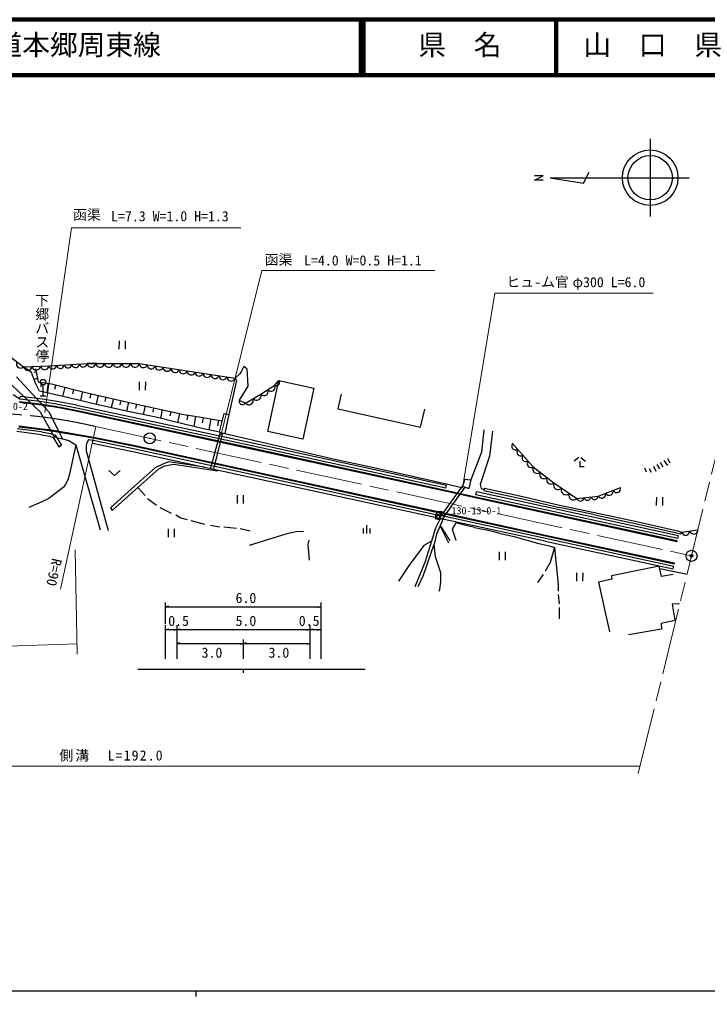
# Model space of a CAD drawing. Units: millimetres, scale not verified. Extents: x 40000 to 680000, y 20000 to 380000.
# Drawn here: x 236250 to 360252, y 204000 to 380000 of the extents above; entities that cross this region are included whole.
import ezdxf
from ezdxf.enums import TextEntityAlignment as Align

# ---------------------------------------------------------------- set-up
doc = ezdxf.new("R2010")
doc.units = ezdxf.units.MM
doc.header["$LTSCALE"] = 1000
doc.header["$PDMODE"] = 32
doc.header["$PDSIZE"] = 500
doc.linetypes.add('CHAIN', pattern=[18.5, 12, -1.5, 3.5, -1.5])
for name, color, linetype, lineweight in [('M-BGD', 7, 'Continuous', 25), ('M-BMK', 2, 'CHAIN', 13), ('M-BMK-SRVR', 3, 'Continuous', 25), ('M-OTRS', 6, 'Continuous', 25), ('M-STR-HTXT', 7, 'Continuous', 13), ('M-TTL', 2, 'Continuous', 140), ('M-TTL-BAND', 7, 'Continuous', 25), ('M-TTL-LINE', 7, 'Continuous', 50), ('M-TTL-TXT', 7, 'Continuous', 13)]:
    doc.layers.add(name, color=color, linetype=linetype, lineweight=lineweight)
doc.styles.add('@ＭＳ ゴシック', font='')
doc.styles.add('ＭＳ ゴシック', font='')
doc.styles.get('@ＭＳ ゴシック').set_extended_font_data('@MS Gothic')
doc.styles.get('ＭＳ ゴシック').set_extended_font_data('MS Gothic')

# ---------------------------------------------------------------- blocks, each defined once
blk = doc.blocks.new('BUHIN4')
at = {"layer": 'M-BGD'}
blk.add_lwpolyline([(449, -902), (623, -731), (745, -535), (856, -261), (865, -8), (827, 237), (688, 517), (515, 695), (308, 840), (22, 917), (-206, 933), (-449, 902)], dxfattribs=at)
blk = doc.blocks.new('BUHIN5')
at = {"layer": 'M-BGD'}
blk.add_lwpolyline([(454, -823), (609, -656), (715, -469), (808, -209), (806, 27), (761, 254), (621, 509), (452, 668), (254, 795), (-16, 855), (-229, 861), (-454, 823)], dxfattribs=at)
blk = doc.blocks.new('BUHIN8')
at = {"layer": 'M-BGD'}
blk.add_lwpolyline([(-627, -722), (-414, -812), (-198, -848), (83, -845), (308, -761), (509, -638), (704, -415), (797, -198), (848, 36), (811, 315), (743, 520), (627, 722)], dxfattribs=at)
blk = doc.blocks.new('BUHIN9')
at = {"layer": 'M-BGD'}
blk.add_lwpolyline([(-22, -953), (199, -887), (387, -777), (601, -596), (720, -389), (797, -166), (804, 129), (738, 355), (628, 567), (423, 758), (240, 872), (22, 953)], dxfattribs=at)
blk = doc.blocks.new('BUHIN10')
at = {"layer": 'M-BGD'}
blk.add_lwpolyline([(1, -859), (199, -794), (366, -691), (555, -523), (658, -334), (722, -132), (721, 134), (657, 336), (553, 525), (364, 692), (196, 790), (-1, 859)], dxfattribs=at)
blk = doc.blocks.new('BUHIN11')
at = {"layer": 'M-BGD'}
blk.add_lwpolyline([(-59, -977), (170, -917), (368, -812), (594, -634), (725, -426), (812, -201), (830, 102), (771, 336), (666, 558), (463, 762), (279, 885), (59, 977)], dxfattribs=at)
blk = doc.blocks.new('BUHIN12')
at = {"layer": 'M-BGD'}
blk.add_lwpolyline([(-191, -890), (28, -867), (225, -797), (458, -666), (606, -493), (718, -298), (777, -22), (755, 201), (690, 420), (532, 635), (380, 775), (191, 890)], dxfattribs=at)
blk = doc.blocks.new('BUHIN13')
at = {"layer": 'M-BGD'}
blk.add_lwpolyline([(-695, -541), (-519, -660), (-330, -731), (-75, -779), (143, -743), (347, -668), (562, -500), (685, -321), (773, -118), (790, 140), (764, 338), (695, 541)], dxfattribs=at)
blk = doc.blocks.new('BUHIN14')
at = {"layer": 'M-BGD'}
blk.add_lwpolyline([(-645, -738), (-427, -832), (-206, -869), (83, -867), (313, -782), (520, -657), (720, -428), (817, -206), (870, 34), (833, 320), (764, 531), (645, 738)], dxfattribs=at)
blk = doc.blocks.new('BUHIN15')
at = {"layer": 'M-BGD'}
blk.add_lwpolyline([(-633, -828), (-395, -911), (-158, -935), (148, -913), (386, -807), (597, -660), (793, -404), (880, -162), (920, 97), (861, 397), (773, 616), (633, 828)], dxfattribs=at)
blk = doc.blocks.new('BUHIN16')
at = {"layer": 'M-BGD'}
blk.add_lwpolyline([(40, -798), (221, -729), (371, -625), (539, -461), (626, -280), (676, -90), (664, 157), (594, 342), (490, 513), (307, 659), (146, 743), (-40, 798)], dxfattribs=at)
blk = doc.blocks.new('BUHIN17')
at = {"layer": 'M-BGD'}
blk.add_lwpolyline([(266, -864), (445, -738), (581, -583), (720, -356), (765, -134), (767, 89), (685, 357), (557, 540), (395, 699), (153, 809), (-46, 856), (-266, 864)], dxfattribs=at)
blk = doc.blocks.new('BUHIN18')
at = {"layer": 'M-BGD'}
blk.add_lwpolyline([(77, -919), (283, -832), (453, -707), (640, -511), (733, -299), (784, -78), (760, 207), (673, 417), (546, 610), (328, 773), (140, 863), (-77, 919)], dxfattribs=at)
blk = doc.blocks.new('BUHIN51')
at = {"layer": 'M-BGD'}
for p, q in [((985, 651), (-886, 780)), ((-985, -655), (885, -785))]:
    blk.add_line(p, q, dxfattribs=at)
blk = doc.blocks.new('BUHIN57')
at = {"layer": 'M-BGD'}
blk.add_lwpolyline([(-668, -1212), (586, -35), (-517, 1284)], dxfattribs=at)
blk = doc.blocks.new('BUHIN61')
at = {"layer": 'M-OTRS'}
for radius in [62.5, 54.7, 46.9, 39.1, 31.2, 23.4, 15.6, 7.8]:
    blk.add_circle((0, 0), radius, dxfattribs=at)

msp = doc.modelspace()

# ---------------------------------------------------------------- linework, layer by layer
at = {"layer": 'M-BGD'}
for p, q in [((233349, 320218), (236990, 317424)), ((236990, 317424), (241562, 317593)), ((238429, 316408), (236990, 317424)), ((239106, 317085), (239614, 314715)), ((241562, 317593), (248420, 318017)), ((250282, 318017), (248420, 318017)), ((248420, 318017), (257818, 318017)), ((257818, 318017), (275090, 315392)), ((276698, 317509), (276275, 316662)), ((277206, 317085), (276698, 317509)), ((277206, 317085), (277376, 313953)), ((235720, 315646), (241562, 309296)), ((239106, 314461), (238429, 316408)), ((239233, 316492), (238845, 316409)), ((239487, 315307), (238858, 315172)), ((275936, 316154), (275090, 315392)), ((275090, 315392), (275344, 314969)), ((276275, 316662), (275936, 316154)), ((234873, 314122), (239953, 309296)), ((239868, 313021), (239106, 314461)), ((239614, 314715), (241985, 314376)), ((240207, 314630), (240090, 313814)), ((240478, 314166), (240478, 312193)), ((241392, 314460), (241146, 312739)), ((241985, 314376), (248420, 312767)), ((242789, 314174), (242576, 313323)), ((244398, 313772), (243984, 312116)), ((246007, 313370), (245803, 312554)), ((275344, 314969), (273999, 308827)), ((277376, 313953), (275852, 311413)), ((279746, 312513), (282286, 314122)), ((281022, 305771), (283006, 314952)), ((282286, 314122), (283006, 314952)), ((283006, 314952), (289295, 313593)), ((289295, 313593), (287311, 304413)), ((236310, 311613), (235124, 312417)), ((236310, 311613), (236372, 312109)), ((239841, 311171), (236310, 311613)), ((239903, 311667), (236372, 312109)), ((244102, 312090), (239868, 313021)), ((242646, 311248), (239916, 311665)), ((239968, 312193), (240981, 312193)), ((249859, 310735), (244102, 312090)), ((247616, 312968), (247213, 311357)), ((248420, 312767), (256548, 310905)), ((249097, 312611), (248913, 311806)), ((250452, 312301), (250082, 310685)), ((251807, 311991), (251622, 311186)), ((253161, 311680), (252794, 310077)), ((276952, 310905), (279746, 312513)), ((294224, 312513), (293632, 309889)), ((239788, 310573), (236235, 310996)), ((239806, 310722), (236253, 311145)), ((239699, 311328), (240546, 310397)), ((242668, 310145), (239788, 310573)), ((242690, 310294), (239810, 310722)), ((242571, 310754), (239841, 311171)), ((246498, 310006), (242571, 310754)), ((246592, 310497), (242664, 311245)), ((246387, 309443), (242668, 310145)), ((246415, 309590), (242696, 310293)), ((277611, 303309), (246498, 310006)), ((277716, 303798), (246604, 310495)), ((255532, 309465), (249859, 310735)), ((254516, 311370), (254333, 310572)), ((255871, 311060), (255506, 309470)), ((256548, 310905), (265861, 308873)), ((257324, 310735), (257152, 309946)), ((258876, 310397), (258534, 308828)), ((260428, 310058), (260258, 309278)), ((275852, 311413), (276952, 310905)), ((275852, 311413), (276952, 310905)), ((293632, 309889), (308533, 306587)), ((308533, 306587), (309295, 309804)), ((239953, 309296), (242493, 304809)), ((241562, 309296), (244017, 304470)), ((277488, 302728), (246387, 309443)), ((277520, 302875), (246419, 309590)), ((261120, 308280), (255532, 309465)), ((263914, 307603), (261120, 308280)), ((261980, 309719), (261639, 308154)), ((263533, 309381), (263358, 308580)), ((265085, 309042), (264728, 307406)), ((265861, 308873), (268655, 308449)), ((266559, 308767), (266427, 307896)), ((267956, 308555), (267674, 306693)), ((268655, 308449), (272803, 307684)), ((269346, 308321), (269167, 307348)), ((270729, 308066), (270361, 306073)), ((272296, 305655), (273142, 309042)), ((273142, 309042), (273999, 308827)), ((273999, 308827), (273227, 305401)), ((240208, 305724), (235830, 306284)), ((236113, 306644), (240310, 306138)), ((236131, 306793), (240328, 306287)), ((240328, 306287), (242021, 306070)), ((269163, 306333), (263914, 307603)), ((272296, 305655), (269163, 306333)), ((272111, 307811), (271924, 306794)), ((240142, 305208), (235764, 305769)), ((240121, 305211), (241754, 304937)), ((240208, 305724), (241840, 305449)), ((240309, 306138), (241998, 305921)), ((241642, 304968), (242309, 304694)), ((241840, 305449), (242658, 305113)), ((241998, 305921), (249571, 304614)), ((242021, 306070), (249596, 304762)), ((242309, 304694), (243365, 303044)), ((242493, 304809), (244017, 304470)), ((242658, 305113), (243803, 303324)), ((249567, 304615), (256746, 303175)), ((249596, 304762), (256776, 303322)), ((272417, 305621), (270648, 299164)), ((271252, 299033), (272892, 305492)), ((272296, 305655), (273227, 305401)), ((273227, 305401), (282540, 303285)), ((287311, 304413), (281022, 305771)), ((319956, 306057), (319509, 302057)), ((321487, 305825), (320979, 301337)), ((243365, 303044), (243803, 303324)), ((244017, 304470), (245118, 304131)), ((245118, 304131), (246388, 303369)), ((246388, 303369), (245202, 297866)), ((246388, 303369), (250790, 288045)), ((248335, 303623), (248250, 303285)), ((248250, 303285), (248250, 302269)), ((248674, 304301), (248335, 303623)), ((249520, 304131), (248674, 304301)), ((249408, 303681), (249511, 304191)), ((249408, 303681), (256396, 302264)), ((249511, 304191), (256500, 302774)), ((256500, 302774), (284145, 296760)), ((256744, 303175), (284263, 297179)), ((256776, 303322), (284295, 297326)), ((312985, 295010), (277488, 302728)), ((313017, 295157), (277520, 302875)), ((313107, 295589), (277611, 303309)), ((313213, 296077), (277717, 303798)), ((282540, 303285), (292785, 300829)), ((325128, 303623), (328853, 299390)), ((248250, 302269), (252230, 287960)), ((256389, 302266), (284035, 296252)), ((319509, 302057), (317592, 297104)), ((320979, 301337), (319286, 296257)), ((337042, 301070), (336237, 300420)), ((337432, 301070), (338237, 300420)), ((260781, 299305), (256971, 295919)), ((260781, 299305), (262136, 299983)), ((262390, 299559), (261289, 298967)), ((262136, 299983), (263160, 300373)), ((264083, 299813), (262390, 299559)), ((263160, 300373), (269583, 299396)), ((271872, 298628), (264083, 299813)), ((292785, 300829), (299558, 299390)), ((299558, 299390), (307602, 297612)), ((328853, 299390), (332578, 296511)), ((348919, 299221), (349173, 298543)), ((350528, 299559), (350951, 298628)), ((351120, 299813), (351628, 299051)), ((351713, 300237), (352221, 299390)), ((352390, 300575), (353068, 299644)), ((353068, 300914), (353491, 300152)), ((245202, 297866), (245033, 297273)), ((261289, 298967), (257564, 295665)), ((271924, 298886), (271872, 298628)), ((307602, 297612), (313190, 296342)), ((349766, 299136), (350104, 298459)), ((244525, 296257), (244102, 295665)), ((245033, 297273), (244525, 296257)), ((252738, 292109), (256971, 295919)), ((284034, 296252), (311184, 290327)), ((284145, 296760), (311294, 290835)), ((284263, 297179), (311382, 291273)), ((284295, 297326), (311414, 291419)), ((312307, 290632), (316068, 295919)), ((312838, 290517), (316552, 295737)), ((313107, 295589), (313213, 296077)), ((313190, 296342), (315929, 295723)), ((316492, 297189), (316068, 295919)), ((316068, 295919), (317254, 295495)), ((316492, 297189), (317592, 297104)), ((317592, 297104), (317254, 295495)), ((319286, 296257), (319455, 295495)), ((332578, 296511), (336727, 293717)), ((244102, 295665), (241562, 293717)), ((257564, 295665), (252960, 291551)), ((258918, 294225), (257564, 295665)), ((318390, 293819), (312985, 295010)), ((318423, 293965), (313017, 295157)), ((354778, 286062), (318422, 293965)), ((318499, 294395), (318605, 294884)), ((354936, 286482), (318499, 294395)), ((355042, 286971), (318605, 294884)), ((319455, 295495), (319995, 295316)), ((320048, 295580), (319963, 295157)), ((319963, 295157), (326906, 293633)), ((320048, 295580), (326990, 294056)), ((326990, 294056), (333594, 292532)), ((336727, 293717), (340537, 294141)), ((340537, 294141), (344601, 295665)), ((240122, 293040), (237921, 292109)), ((241562, 293717), (240122, 293040)), ((259342, 293717), (260950, 292532)), ((354746, 285916), (318390, 293819)), ((326906, 293633), (333510, 292109)), ((333594, 292532), (339860, 291177)), ((252738, 292109), (252653, 292024)), ((252653, 292024), (252960, 291551)), ((261543, 292109), (263575, 291093)), ((264422, 290754), (265353, 290246)), ((311319, 290896), (311151, 290099)), ((312081, 290735), (311319, 290896)), ((311382, 291273), (331052, 286987)), ((311414, 291419), (331084, 287134)), ((311913, 289939), (312081, 290735)), ((312070, 290683), (331079, 286558)), ((339690, 290839), (333510, 292109)), ((339690, 290839), (347734, 289061)), ((339860, 291177), (347734, 289484)), ((265353, 290246), (266454, 289907)), ((267131, 289738), (269586, 289061)), ((270687, 288891), (272380, 288637)), ((298815, 288914), (298801, 287414)), ((311151, 290099), (311913, 289939)), ((312131, 290159), (311242, 288383)), ((312089, 288807), (311412, 287283)), ((311967, 290194), (330973, 286069)), ((312614, 290054), (312089, 288807)), ((312089, 288807), (312343, 288468)), ((313613, 285674), (312089, 288807)), ((314883, 289315), (314206, 288214)), ((316492, 288891), (314883, 289315)), ((318270, 288468), (316492, 288891)), ((347734, 289484), (354846, 287875)), ((347734, 289061), (354676, 287537)), ((273058, 288637), (275344, 288383)), ((276021, 288299), (277799, 287875)), ((284403, 287367), (277630, 285251)), ((286096, 287706), (284403, 287367)), ((287451, 287791), (286096, 287706)), ((298209, 288323), (298201, 287423)), ((299409, 288312), (299401, 287412)), ((311242, 288383), (310480, 286013)), ((311412, 287283), (310988, 285505)), ((313867, 286097), (312343, 288468)), ((314206, 288214), (314883, 286182)), ((318270, 288468), (320386, 288045)), ((322672, 287452), (320386, 288045)), ((322672, 287452), (325382, 286859)), ((331052, 286987), (354254, 281946)), ((331084, 287134), (354286, 282092)), ((354676, 287537), (355438, 287367)), ((354846, 287875), (355608, 287621)), ((354936, 286482), (355042, 286971)), ((355438, 287367), (355608, 287621)), ((355608, 287621), (358528, 288045)), ((288382, 286182), (288213, 285420)), ((288213, 285420), (288467, 282626)), ((309126, 285251), (306501, 281695)), ((309041, 279917), (310988, 285505)), ((310480, 286013), (309126, 285251)), ((310480, 286013), (309295, 282203)), ((311242, 283219), (310988, 285505)), ((325382, 286859), (327668, 286182)), ((327668, 286182), (329615, 285674)), ((329615, 285674), (331732, 285166)), ((330968, 286050), (354057, 281019)), ((331079, 286558), (354167, 281527)), ((331732, 285166), (332663, 284912)), ((354746, 285916), (354778, 286062)), ((332663, 284912), (331901, 282203)), ((332663, 284912), (333340, 278139)), ((306501, 281695), (304554, 278816)), ((309295, 282203), (307517, 277800)), ((312174, 280340), (311242, 283219)), ((331901, 282203), (330970, 280594)), ((354254, 281946), (354286, 282092)), ((308110, 277885), (309041, 279917)), ((312174, 278647), (312174, 280340)), ((330631, 280001), (329615, 278562)), ((351544, 281525), (342942, 279761)), ((351967, 279663), (351544, 281525)), ((351645, 281080), (356566, 280097)), ((354084, 280001), (351967, 279663)), ((354057, 281019), (354167, 281527)), ((312004, 277292), (312174, 278647)), ((333340, 278139), (333340, 277038)), ((342992, 279155), (340622, 278647)), ((340622, 278647), (342569, 269672)), ((342942, 279761), (342992, 279155)), ((311920, 277038), (312004, 277292)), ((333340, 276445), (333510, 274752)), ((262580, 271113), (262580, 275000)), ((290580, 275000), (290580, 264810)), ((355238, 274761), (353914, 274667)), ((353914, 274667), (354338, 272127)), ((262580, 274200), (263180, 274373)), ((262580, 274200), (290580, 274200)), ((290580, 274200), (289980, 274028)), ((333510, 274075), (333510, 272043)), ((354422, 271704), (351882, 271196)), ((351882, 271196), (351967, 270180)), ((354338, 272127), (354422, 271704)), ((262580, 264810), (262580, 270884)), ((262580, 270084), (263180, 270256)), ((262580, 270084), (264614, 270084)), ((264614, 270084), (264014, 269911)), ((264614, 270884), (264614, 264810)), ((264614, 270084), (265214, 270256)), ((264614, 270084), (290580, 270084)), ((288580, 270084), (287980, 269911)), ((288580, 270884), (288580, 264810)), ((288580, 270084), (289180, 270256)), ((290580, 270084), (289980, 269911)), ((351967, 270180), (346040, 269164)), ((264614, 267568), (265214, 267740)), ((264614, 267568), (277592, 267568)), ((276580, 267568), (275980, 267395)), ((276580, 268329), (276580, 264810)), ((276580, 267568), (277180, 267740)), ((277592, 267568), (288580, 267568)), ((288580, 267568), (287980, 267395)), ((257562, 262972), (298526, 262972)), ((276580, 262972), (276580, 262327))]:
    msp.add_line(p, q, dxfattribs=at)
for points in [[(282286, 314122), (282408, 314070), (282532, 314050), (282694, 314051), (282823, 314100), (282939, 314170), (283050, 314299), (283104, 314423), (283133, 314558), (283112, 314718), (283072, 314836), (283006, 314952)], [(275852, 311413), (275835, 311267), (275851, 311129), (275903, 310959), (275993, 310837), (276103, 310736), (276274, 310657), (276422, 310639), (276574, 310649), (276737, 310720), (276849, 310798), (276952, 310905)], [(337237, 300420), (337237, 299460), (338042, 299460)]]:
    msp.add_lwpolyline(points, dxfattribs=at)
msp.add_circle((240478, 314668), 502, dxfattribs=at)
at = {"layer": 'M-BMK'}
for p, q in [((250013, 306666), (357383, 283378)), ((347777, 244177), (362119, 302695))]:
    msp.add_line(p, q, dxfattribs=at)
msp.add_arc((229290, 219084), 90000, 76.68796, 107.68921, dxfattribs=at)
at = {"layer": 'M-BMK-SRVR'}
for p, q in [((349921, 358497), (349927, 344497)), ((337924, 350492), (338923, 352493)), ((330627, 351854), (329077, 351845)), ((329079, 351052), (330627, 351854)), ((330622, 351053), (329079, 351052)), ((331924, 351490), (356924, 351501)), ((331924, 351490), (337924, 350492)), ((311349, 290677), (312849, 290677)), ((312099, 291427), (312099, 289927))]:
    msp.add_line(p, q, dxfattribs=at)
for centre, radius in [((349924, 351497), 5000), ((349924, 351497), 4000), ((259720, 304561), 1000), ((259720, 304561), 30), ((312099, 290677), 750), ((357383, 283378), 1000), ((357383, 283378), 30)]:
    msp.add_circle(centre, radius, dxfattribs=at)
at = {"layer": 'M-OTRS'}
msp.add_point((357384, 283377), dxfattribs=at)
at = {"layer": 'M-STR-HTXT'}
for p, q in [((245626, 342485), (240794, 309189)), ((248504, 342485), (245626, 342485)), ((245626, 342485), (276169, 342485)), ((249012, 342485), (248504, 342485)), ((279916, 334781), (272586, 305270)), ((279916, 334781), (311093, 334781)), ((321910, 330717), (316104, 295548)), ((321910, 330717), (350485, 330717)), ((250013, 306666), (243660, 277376)), ((246304, 284469), (246642, 265693)), ((205409, 266031), (246557, 267555)), ((168275, 245506), (348103, 245506))]:
    msp.add_line(p, q, dxfattribs=at)
at = {"layer": 'M-TTL'}
for p, q in [((680000, 380000), (40000, 380000)), ((680000, 380000), (40000, 380000)), ((297750, 380000), (297750, 370000)), ((298250, 380000), (298250, 370000)), ((333000, 380000), (333000, 370000)), ((40000, 370000), (680000, 370000))]:
    msp.add_line(p, q, dxfattribs=at)
at = {"layer": 'M-TTL-BAND'}
for p, q in [((40000, 205000), (579000, 205000)), ((268000, 205000), (268000, 204000))]:
    msp.add_line(p, q, dxfattribs=at)
at = {"layer": 'M-TTL-LINE'}
for p, q in [((297750, 380000), (297750, 370000)), ((298250, 380000), (298250, 370000)), ((333000, 380000), (333000, 370000)), ((40000, 370000), (680000, 370000))]:
    msp.add_line(p, q, dxfattribs=at)

# ---------------------------------------------------------------- block references
at = {"xscale": 0.8, "yscale": 0.8, "rotation": 273.45716}
for name, p in [('BUHIN51', (254764, 321356)), ('BUHIN8', (236383, 317889)), ('BUHIN9', (237752, 317452)), ('BUHIN9', (239276, 317508)), ('BUHIN9', (240800, 317564)), ('BUHIN10', (242248, 317635)), ('BUHIN10', (243619, 317720)), ('BUHIN10', (244991, 317805)), ('BUHIN10', (246362, 317889)), ('BUHIN10', (247734, 317974)), ('BUHIN11', (249203, 318017)), ('BUHIN11', (250769, 318017)), ('BUHIN11', (252336, 318017)), ('BUHIN11', (253902, 318017)), ('BUHIN11', (255468, 318017)), ('BUHIN11', (257035, 318017)), ('BUHIN12', (258538, 317907)), ('BUHIN12', (259977, 317688)), ('BUHIN12', (261416, 317470)), ('BUHIN12', (262856, 317251)), ('BUHIN12', (264295, 317032)), ('BUHIN12', (265734, 316813)), ('BUHIN12', (267174, 316595)), ('BUHIN12', (268613, 316376)), ('BUHIN12', (270052, 316157)), ('BUHIN12', (271492, 315938)), ('BUHIN12', (272931, 315720)), ('BUHIN12', (274370, 315501)), ('BUHIN51', (258415, 313973)), ('BUHIN5', (280381, 312915)), ('BUHIN5', (281651, 313719)), ('BUHIN4', (277650, 311307)), ('BUHIN4', (279047, 312111)), ('BUHIN13', (325593, 303093)), ('BUHIN13', (326525, 302035)), ('BUHIN13', (327456, 300977)), ('BUHIN13', (328387, 299919)), ('BUHIN14', (329474, 298910)), ('BUHIN57', (253366, 298309)), ('BUHIN14', (330715, 297950)), ('BUHIN14', (331957, 296990)), ('BUHIN15', (333269, 296045)), ('BUHIN51', (276039, 293566)), ('BUHIN15', (334652, 295114)), ('BUHIN15', (336035, 294182)), ('BUHIN16', (338632, 293929)), ('BUHIN16', (339902, 294070)), ('BUHIN17', (341214, 294395)), ('BUHIN17', (342569, 294903)), ('BUHIN17', (343924, 295411)), ('BUHIN51', (351611, 293183)), ('BUHIN16', (337362, 293787)), ('BUHIN51', (263604, 287501)), ('BUHIN18', (356338, 287727)), ('BUHIN18', (357798, 287939)), ('BUHIN51', (323288, 283360)), ('BUHIN61', (357383, 283378)), ('BUHIN51', (337237, 279573))]:
    msp.add_blockref(name, p, dxfattribs=at)

# ---------------------------------------------------------------- texts
at = {"layer": 'M-BGD', "style": '@ＭＳ ゴシック'}
msp.add_text('下郷バス停', height=1833, rotation=270, dxfattribs=at).set_placement((238840, 330671), align=Align.BOTTOM_LEFT)
at = {"layer": 'M-BGD', "style": 'ＭＳ ゴシック'}
for s, height, p in [('130-13-0-2', 1320, (228770, 309255)), ('130-13-0-1', 1320, (314121, 290456)), ('6.0', 1833, (275188, 274341)), ('0.5', 1833, (263051, 270212)), ('5.0', 1833, (275188, 270212)), ('0.5', 1833, (286584, 270212)), ('3.0', 1833, (269066, 264479)), ('3.0', 1833, (281133, 264479))]:
    msp.add_text(s, height=height, dxfattribs=at).set_placement(p, align=Align.BOTTOM_LEFT)
at = {"layer": 'M-STR-HTXT', "style": 'ＭＳ ゴシック'}
for s, p in [('函渠', (245914, 343367)), ('L=7.3 W=1.0 H=1.3', (252761, 343101)), ('函渠', (280449, 335273)), ('L=4.0 W=0.5 H=1.1', (287547, 335147)), ('ヒュ-ム官', (324011, 331272)), ('φ300 L=6.0', (335936, 331230))]:
    msp.add_text(s, height=1833, dxfattribs=at).set_placement(p, align=Align.BOTTOM_LEFT)
msp.add_text('R=90', height=1833, rotation=257.5, dxfattribs=at).set_placement((241599, 283168), align=Align.BOTTOM_LEFT)
at = {"layer": 'M-STR-HTXT', "insert": (243416, 246306), "char_height": 1833, "attachment_point": 7, "style": 'ＭＳ ゴシック'}
msp.add_mtext('\\T1.16;側溝\u3000L=192.0', dxfattribs=at)
at = {"layer": 'M-TTL-TXT', "style": 'ＭＳ ゴシック'}
for s, p in [('一般県道本郷周東線', (216734, 372500)), ('一般県道本郷周東線', (216734, 372500)), ('県\u3000名', (308125, 372500)), ('県\u3000名', (308125, 372500)), ('山\u3000口\u3000県', (337875, 372500)), ('山\u3000口\u3000県', (337875, 372500))]:
    msp.add_text(s, height=3666, dxfattribs=at).set_placement(p, align=Align.BOTTOM_LEFT)

doc.saveas('drawing.dxf')
